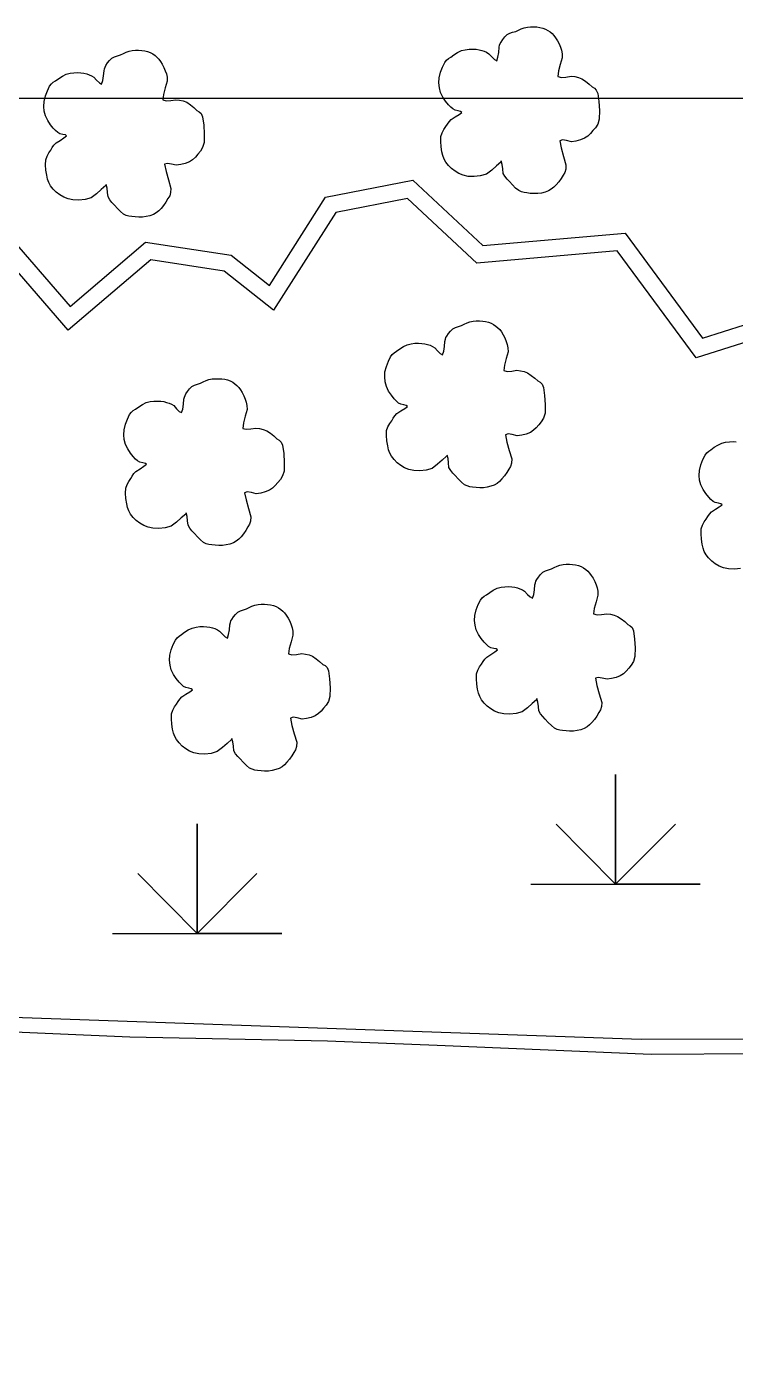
# Model space of a CAD drawing. Header units: millimetres. Extents: x 733975 to 738430, y 7821792 to 7824942.
# Drawn here: x 736287.3 to 736413.1, y 7823574.7 to 7823812.7 of the extents above; entities that cross this region are included whole.
import ezdxf

# ---------------------------------------------------------------- set-up
doc = ezdxf.new("R2010")
doc.units = ezdxf.units.MM
doc.linetypes.add('CONTINUO', pattern=[0])
for name, color, linetype in [('0114001021', 1, 'Continuous'), ('0114001021046', 5, 'Continuous'), ("CURSOS_D'AGUA", 174, 'Continuous'), ('MALHA', 8, 'Continuous'), ('MARGEM', 5, 'Continuous'), ('MATO', 3, 'Continuous'), ('NÃO PLANTOU', 3, 'Continuous')]:
    doc.layers.add(name, color=color, linetype=linetype)

# ---------------------------------------------------------------- blocks, each defined once
blk = doc.blocks.new('Vegetação Brejo')
at = {"layer": 'MARGEM', "color": 54, "linetype": 'CONTINUO'}
for p, q in [((30072.76, 13774.94), (30072.76, 13797.29)), ((30072.76, 13797.29), (30072.76, 13774.94)), ((30072.76, 13774.94), (30060.66, 13787.2)), ((30060.66, 13787.2), (30072.76, 13774.94)), ((30072.76, 13774.94), (30084.95, 13787.15)), ((30084.95, 13787.15), (30072.76, 13774.94)), ((30055.5, 13774.94), (30072.76, 13774.94)), ((30072.76, 13774.94), (30090.02, 13774.94)), ((30090.02, 13774.94), (30072.76, 13774.94)), ((30072.76, 13774.94), (30072.76, 13774.94))]:
    blk.add_line(p, q, dxfattribs=at)

msp = doc.modelspace()

# ---------------------------------------------------------------- linework, layer by layer
at = {"layer": '0114001021', "ltscale": 80}
msp.add_lwpolyline([(736048.37, 7823654.35), (736084.36, 7823645.25), (736148.29, 7823637.98), (736273.05, 7823637.19), (736396.38, 7823632.81), (736448.83, 7823632.94), (736476.17, 7823633.22), (736536.46, 7823626.78), (736618.19, 7823617.84), (736649.92, 7823610.98), (736722.34, 7823596.54), (736770.37, 7823602.27), (736802.96, 7823592.25), (736846.1, 7823574.75)], dxfattribs=at)
at = {"layer": '0114001021046'}
msp.add_lwpolyline([(736253.62, 7823635.51), (736305.64, 7823633.25), (736340.69, 7823632.57), (736360.16, 7823631.77), (736398.14, 7823630.2), (736416.89, 7823630.32), (736450.21, 7823630.32), (736464.73, 7823629.96), (736478.78, 7823628.83), (736496.76, 7823626.7), (736520.38, 7823624.04), (736535.71, 7823621.1), (736545.24, 7823617.97)], dxfattribs=at)
at = {"layer": "CURSOS_D'AGUA", "color": 174, "linetype": 'Continuous'}
for points in [[(736283.28, 7823776.62), (736295.01, 7823762.99), (736308.42, 7823774.43), (736323.61, 7823772.11), (736330.38, 7823766.74), (736340.32, 7823782.38), (736355.82, 7823785.4), (736368.27, 7823773.79), (736393.53, 7823776.02), (736407.26, 7823757.36), (736429.59, 7823764.46), (736443.39, 7823744.16), (736486.1, 7823717.74), (736546, 7823694.83)], [(736543.75, 7823692.47), (736484.76, 7823715.04), (736441.27, 7823741.94), (736428.37, 7823760.92), (736406.12, 7823753.84), (736392.11, 7823772.88), (736367.2, 7823770.68), (736354.89, 7823782.16), (736342.16, 7823779.68), (736331.13, 7823762.31), (736322.37, 7823769.26), (736309.32, 7823771.25), (736294.68, 7823758.76), (736282.68, 7823772.71)]]:
    msp.add_lwpolyline(points, dxfattribs=at)
at = {"layer": 'MALHA', "color": 8}
msp.add_lwpolyline([(735484.81, 7823800), (738249.69, 7823800)], dxfattribs=at)
at = {"layer": 'MATO', "color": 94, "linetype": 'CONTINUO'}
for points in [[(736371.47, 7823788.62, 0), (736370.69, 7823787.95, 0), (736369.84, 7823787.19, 0), (736368.91, 7823786.47, 0), (736367.82, 7823786.18, 0), (736366.71, 7823786.06, 0), (736365.65, 7823786.1, 0), (736364.79, 7823786.29, 0), (736364.02, 7823786.59, 0), (736363.34, 7823787, 0), (736362.7, 7823787.48, 0), (736362.15, 7823788.03, 0), (736361.69, 7823788.62, 0), (736361.38, 7823789.17, 0), (736361.16, 7823789.78, 0), (736361.01, 7823790.47, 0), (736360.87, 7823791.37, 0), (736360.8, 7823792.31, 0), (736360.83, 7823793.2, 0), (736361.05, 7823793.86, 0), (736361.36, 7823794.43, 0), (736361.71, 7823794.93, 0), (736361.98, 7823795.38, 0), (736362.28, 7823795.8, 0), (736362.65, 7823796.2, 0), (736363.37, 7823796.67, 0), (736364.04, 7823797.11, 0), (736364.52, 7823797.47, 0), (736364.31, 7823797.63, 0), (736363.88, 7823797.74, 0), (736363.33, 7823797.85, 0), (736362.95, 7823798.08, 0), (736362.56, 7823798.4, 0), (736362.16, 7823798.83, 0), (736361.65, 7823799.46, 0), (736361.17, 7823800.19, 0), (736360.77, 7823801, 0), (736360.56, 7823801.84, 0), (736360.47, 7823802.7, 0), (736360.52, 7823803.6, 0), (736360.78, 7823804.58, 0), (736361.12, 7823805.5, 0), (736361.52, 7823806.3, 0), (736361.83, 7823806.72, 0), (736362.16, 7823807.02, 0), (736362.57, 7823807.26, 0), (736363.15, 7823807.69, 0), (736363.79, 7823808.09, 0), (736364.48, 7823808.43, 0), (736365.16, 7823808.6, 0), (736365.84, 7823808.69, 0), (736366.49, 7823808.7, 0), (736367.06, 7823808.67, 0), (736367.6, 7823808.59, 0), (736368.09, 7823808.47, 0), (736368.53, 7823808.33, 0), (736368.94, 7823808.14, 0), (736369.36, 7823807.89, 0), (736369.86, 7823807.33, 0), (736370.34, 7823806.87, 0), (736370.75, 7823806.64, 0), (736370.95, 7823807.28, 0), (736371.08, 7823808.13, 0), (736371.16, 7823809.02, 0), (736371.25, 7823809.4, 0), (736371.36, 7823809.69, 0), (736371.52, 7823809.96, 0), (736371.8, 7823810.41, 0), (736372.15, 7823810.87, 0), (736372.56, 7823811.28, 0), (736373.04, 7823811.51, 0), (736373.56, 7823811.69, 0), (736374.1, 7823811.84, 0), (736374.6, 7823812.09, 0), (736375.1, 7823812.32, 0), (736375.61, 7823812.51, 0), (736376.17, 7823812.62, 0), (736376.74, 7823812.67, 0), (736377.31, 7823812.67, 0), (736377.86, 7823812.64, 0), (736378.4, 7823812.56, 0), (736378.91, 7823812.44, 0), (736379.38, 7823812.26, 0), (736379.82, 7823812.03, 0), (736380.22, 7823811.75, 0), (736380.57, 7823811.46, 0), (736380.89, 7823811.11, 0), (736381.18, 7823810.71, 0), (736381.5, 7823810.2, 0), (736381.79, 7823809.63, 0), (736382.03, 7823809.03, 0), (736382.23, 7823808.49, 0), (736382.35, 7823807.89, 0), (736382.36, 7823807.17, 0), (736382.02, 7823805.99, 0), (736381.71, 7823804.82, 0), (736381.59, 7823803.85, 0), (736382.2, 7823803.68, 0), (736383.02, 7823803.74, 0), (736383.92, 7823803.89, 0), (736384.59, 7823803.81, 0), (736385.23, 7823803.66, 0), (736385.84, 7823803.42, 0), (736386.49, 7823802.99, 0), (736387.11, 7823802.5, 0), (736387.65, 7823801.99, 0), (736388.08, 7823801.76, 0), (736388.41, 7823801.42, 0), (736388.66, 7823800.84, 0), (736388.87, 7823799.4, 0), (736388.96, 7823797.81, 0), (736388.93, 7823796.27, 0), (736388.66, 7823795.4, 0), (736388.28, 7823794.74, 0), (736387.81, 7823794.22, 0), (736387.38, 7823793.69, 0), (736386.89, 7823793.24, 0), (736386.32, 7823792.86, 0), (736385.58, 7823792.57, 0), (736384.79, 7823792.36, 0), (736383.98, 7823792.24, 0), (736383.12, 7823792.47, 0), (736382.4, 7823792.59, 0), (736381.93, 7823792.42, 0), (736382.18, 7823791.15, 0), (736382.6, 7823789.64, 0), (736383.02, 7823788.15, 0), (736382.99, 7823787.39, 0), (736382.81, 7823786.81, 0), (736382.52, 7823786.33, 0), (736382.16, 7823785.71, 0), (736381.74, 7823785.13, 0), (736381.29, 7823784.59, 0), (736380.87, 7823784.16, 0), (736380.42, 7823783.8, 0), (736379.93, 7823783.51, 0), (736379.32, 7823783.29, 0), (736378.67, 7823783.13, 0), (736378, 7823783.04, 0), (736377.34, 7823783.03, 0), (736376.69, 7823783.07, 0), (736376.09, 7823783.15, 0), (736375.59, 7823783.21, 0), (736375.12, 7823783.34, 0), (736374.65, 7823783.56, 0), (736374.09, 7823784.03, 0), (736373.53, 7823784.59, 0), (736373.01, 7823785.18, 0), (736372.56, 7823785.63, 0), (736372.19, 7823786.11, 0), (736371.89, 7823786.63, 0), (736371.8, 7823787.43, 0), (736371.72, 7823788.21, 0), (736371.55, 7823788.84, 0)], [(736301.34, 7823784.45, 0), (736300.56, 7823783.78, 0), (736299.71, 7823783.01, 0), (736298.78, 7823782.3, 0), (736297.69, 7823782, 0), (736296.59, 7823781.88, 0), (736295.53, 7823781.92, 0), (736294.66, 7823782.11, 0), (736293.89, 7823782.42, 0), (736293.21, 7823782.82, 0), (736292.57, 7823783.31, 0), (736292.02, 7823783.85, 0), (736291.56, 7823784.44, 0), (736291.25, 7823785, 0), (736291.03, 7823785.61, 0), (736290.88, 7823786.29, 0), (736290.74, 7823787.2, 0), (736290.67, 7823788.13, 0), (736290.7, 7823789.02, 0), (736290.93, 7823789.68, 0), (736291.24, 7823790.25, 0), (736291.59, 7823790.75, 0), (736291.85, 7823791.2, 0), (736292.15, 7823791.62, 0), (736292.52, 7823792.03, 0), (736293.24, 7823792.49, 0), (736293.91, 7823792.93, 0), (736294.4, 7823793.3, 0), (736294.19, 7823793.45, 0), (736293.75, 7823793.56, 0), (736293.2, 7823793.68, 0), (736292.82, 7823793.9, 0), (736292.43, 7823794.22, 0), (736292.03, 7823794.65, 0), (736291.52, 7823795.28, 0), (736291.05, 7823796.01, 0), (736290.65, 7823796.83, 0), (736290.43, 7823797.66, 0), (736290.35, 7823798.53, 0), (736290.4, 7823799.42, 0), (736290.65, 7823800.4, 0), (736291, 7823801.32, 0), (736291.39, 7823802.12, 0), (736291.7, 7823802.54, 0), (736292.04, 7823802.84, 0), (736292.44, 7823803.09, 0), (736293.02, 7823803.51, 0), (736293.67, 7823803.91, 0), (736294.35, 7823804.26, 0), (736295.04, 7823804.42, 0), (736295.71, 7823804.51, 0), (736296.36, 7823804.52, 0), (736296.93, 7823804.5, 0), (736297.47, 7823804.42, 0), (736297.96, 7823804.29, 0), (736298.4, 7823804.15, 0), (736298.82, 7823803.96, 0), (736299.23, 7823803.71, 0), (736299.73, 7823803.16, 0), (736300.21, 7823802.69, 0), (736300.62, 7823802.47, 0), (736300.82, 7823803.11, 0), (736300.95, 7823803.96, 0), (736301.04, 7823804.84, 0), (736301.13, 7823805.22, 0), (736301.23, 7823805.52, 0), (736301.39, 7823805.79, 0), (736301.67, 7823806.24, 0), (736302.02, 7823806.69, 0), (736302.43, 7823807.1, 0), (736302.92, 7823807.33, 0), (736303.44, 7823807.51, 0), (736303.98, 7823807.67, 0), (736304.47, 7823807.91, 0), (736304.97, 7823808.14, 0), (736305.48, 7823808.34, 0), (736306.04, 7823808.44, 0), (736306.61, 7823808.49, 0), (736307.18, 7823808.49, 0), (736307.74, 7823808.46, 0), (736308.27, 7823808.39, 0), (736308.78, 7823808.26, 0), (736309.25, 7823808.08, 0), (736309.69, 7823807.85, 0), (736310.09, 7823807.57, 0), (736310.44, 7823807.28, 0), (736310.76, 7823806.93, 0), (736311.06, 7823806.53, 0), (736311.37, 7823806.02, 0), (736311.66, 7823805.45, 0), (736311.9, 7823804.85, 0), (736312.1, 7823804.32, 0), (736312.22, 7823803.71, 0), (736312.24, 7823802.99, 0), (736311.9, 7823801.81, 0), (736311.59, 7823800.64, 0), (736311.47, 7823799.67, 0), (736312.07, 7823799.5, 0), (736312.89, 7823799.56, 0), (736313.79, 7823799.71, 0), (736314.46, 7823799.63, 0), (736315.1, 7823799.49, 0), (736315.71, 7823799.25, 0), (736316.37, 7823798.81, 0), (736316.98, 7823798.32, 0), (736317.53, 7823797.81, 0), (736317.95, 7823797.58, 0), (736318.28, 7823797.24, 0), (736318.53, 7823796.66, 0), (736318.74, 7823795.22, 0), (736318.84, 7823793.63, 0), (736318.81, 7823792.09, 0), (736318.54, 7823791.22, 0), (736318.15, 7823790.56, 0), (736317.68, 7823790.05, 0), (736317.25, 7823789.51, 0), (736316.76, 7823789.06, 0), (736316.2, 7823788.68, 0), (736315.45, 7823788.39, 0), (736314.66, 7823788.18, 0), (736313.85, 7823788.06, 0), (736313, 7823788.29, 0), (736312.28, 7823788.41, 0), (736311.8, 7823788.24, 0), (736312.05, 7823786.97, 0), (736312.47, 7823785.46, 0), (736312.9, 7823783.97, 0), (736312.86, 7823783.21, 0), (736312.69, 7823782.63, 0), (736312.39, 7823782.15, 0), (736312.03, 7823781.54, 0), (736311.62, 7823780.95, 0), (736311.16, 7823780.42, 0), (736310.74, 7823779.99, 0), (736310.3, 7823779.63, 0), (736309.8, 7823779.34, 0), (736309.19, 7823779.11, 0), (736308.54, 7823778.95, 0), (736307.87, 7823778.86, 0), (736307.21, 7823778.85, 0), (736306.57, 7823778.89, 0), (736305.96, 7823778.98, 0), (736305.46, 7823779.03, 0), (736304.99, 7823779.16, 0), (736304.52, 7823779.38, 0), (736303.96, 7823779.86, 0), (736303.41, 7823780.41, 0), (736302.88, 7823781, 0), (736302.44, 7823781.46, 0), (736302.06, 7823781.93, 0), (736301.76, 7823782.46, 0), (736301.68, 7823783.26, 0), (736301.59, 7823784.03, 0), (736301.42, 7823784.67, 0)], [(736361.84, 7823736.38, 0), (736361.06, 7823735.71, 0), (736360.21, 7823734.95, 0), (736359.28, 7823734.23, 0), (736358.19, 7823733.94, 0), (736357.09, 7823733.82, 0), (736356.03, 7823733.86, 0), (736355.16, 7823734.05, 0), (736354.39, 7823734.35, 0), (736353.71, 7823734.76, 0), (736353.07, 7823735.24, 0), (736352.52, 7823735.79, 0), (736352.06, 7823736.38, 0), (736351.75, 7823736.93, 0), (736351.53, 7823737.54, 0), (736351.38, 7823738.23, 0), (736351.24, 7823739.13, 0), (736351.17, 7823740.07, 0), (736351.2, 7823740.96, 0), (736351.43, 7823741.62, 0), (736351.74, 7823742.19, 0), (736352.09, 7823742.69, 0), (736352.35, 7823743.14, 0), (736352.65, 7823743.56, 0), (736353.02, 7823743.96, 0), (736353.74, 7823744.43, 0), (736354.41, 7823744.87, 0), (736354.9, 7823745.24, 0), (736354.69, 7823745.39, 0), (736354.25, 7823745.5, 0), (736353.7, 7823745.62, 0), (736353.32, 7823745.84, 0), (736352.93, 7823746.16, 0), (736352.53, 7823746.59, 0), (736352.03, 7823747.22, 0), (736351.55, 7823747.95, 0), (736351.15, 7823748.76, 0), (736350.93, 7823749.6, 0), (736350.85, 7823750.47, 0), (736350.9, 7823751.36, 0), (736351.15, 7823752.34, 0), (736351.5, 7823753.26, 0), (736351.89, 7823754.06, 0), (736352.2, 7823754.48, 0), (736352.54, 7823754.78, 0), (736352.94, 7823755.03, 0), (736353.52, 7823755.45, 0), (736354.17, 7823755.85, 0), (736354.85, 7823756.19, 0), (736355.54, 7823756.36, 0), (736356.21, 7823756.45, 0), (736356.86, 7823756.46, 0), (736357.44, 7823756.43, 0), (736357.97, 7823756.36, 0), (736358.46, 7823756.23, 0), (736358.9, 7823756.09, 0), (736359.32, 7823755.9, 0), (736359.73, 7823755.65, 0), (736360.23, 7823755.09, 0), (736360.71, 7823754.63, 0), (736361.12, 7823754.41, 0), (736361.32, 7823755.04, 0), (736361.45, 7823755.9, 0), (736361.54, 7823756.78, 0), (736361.63, 7823757.16, 0), (736361.73, 7823757.45, 0), (736361.89, 7823757.72, 0), (736362.17, 7823758.18, 0), (736362.52, 7823758.63, 0), (736362.93, 7823759.04, 0), (736363.42, 7823759.27, 0), (736363.94, 7823759.45, 0), (736364.48, 7823759.6, 0), (736364.97, 7823759.85, 0), (736365.47, 7823760.08, 0), (736365.98, 7823760.27, 0), (736366.54, 7823760.38, 0), (736367.11, 7823760.43, 0), (736367.68, 7823760.43, 0), (736368.24, 7823760.4, 0), (736368.77, 7823760.32, 0), (736369.28, 7823760.2, 0), (736369.75, 7823760.02, 0), (736370.19, 7823759.79, 0), (736370.59, 7823759.51, 0), (736370.94, 7823759.22, 0), (736371.26, 7823758.87, 0), (736371.56, 7823758.47, 0), (736371.87, 7823757.96, 0), (736372.16, 7823757.39, 0), (736372.41, 7823756.79, 0), (736372.6, 7823756.25, 0), (736372.72, 7823755.65, 0), (736372.74, 7823754.93, 0), (736372.4, 7823753.75, 0), (736372.09, 7823752.58, 0), (736371.97, 7823751.61, 0), (736372.57, 7823751.44, 0), (736373.39, 7823751.5, 0), (736374.29, 7823751.65, 0), (736374.96, 7823751.57, 0), (736375.6, 7823751.42, 0), (736376.22, 7823751.18, 0), (736376.87, 7823750.75, 0), (736377.48, 7823750.26, 0), (736378.03, 7823749.75, 0), (736378.45, 7823749.52, 0), (736378.78, 7823749.18, 0), (736379.03, 7823748.6, 0), (736379.24, 7823747.16, 0), (736379.34, 7823745.57, 0), (736379.31, 7823744.03, 0), (736379.04, 7823743.16, 0), (736378.65, 7823742.5, 0), (736378.19, 7823741.98, 0), (736377.75, 7823741.45, 0), (736377.26, 7823741, 0), (736376.7, 7823740.62, 0), (736375.95, 7823740.33, 0), (736375.16, 7823740.12, 0), (736374.35, 7823740, 0), (736373.5, 7823740.23, 0), (736372.78, 7823740.35, 0), (736372.3, 7823740.18, 0), (736372.55, 7823738.91, 0), (736372.97, 7823737.4, 0), (736373.4, 7823735.91, 0), (736373.36, 7823735.15, 0), (736373.19, 7823734.57, 0), (736372.89, 7823734.09, 0), (736372.53, 7823733.47, 0), (736372.12, 7823732.89, 0), (736371.66, 7823732.35, 0), (736371.24, 7823731.92, 0), (736370.8, 7823731.56, 0), (736370.3, 7823731.27, 0), (736369.69, 7823731.05, 0), (736369.04, 7823730.89, 0), (736368.37, 7823730.8, 0), (736367.71, 7823730.79, 0), (736367.07, 7823730.83, 0), (736366.46, 7823730.91, 0), (736365.96, 7823730.97, 0), (736365.49, 7823731.1, 0), (736365.02, 7823731.32, 0), (736364.46, 7823731.79, 0), (736363.91, 7823732.35, 0), (736363.38, 7823732.94, 0), (736362.94, 7823733.4, 0), (736362.56, 7823733.87, 0), (736362.26, 7823734.39, 0), (736362.18, 7823735.19, 0), (736362.09, 7823735.97, 0), (736361.92, 7823736.6, 0)], [(736315.53, 7823726.12, 0), (736314.75, 7823725.44, 0), (736313.9, 7823724.68, 0), (736312.97, 7823723.97, 0), (736311.88, 7823723.67, 0), (736310.78, 7823723.55, 0), (736309.72, 7823723.59, 0), (736308.85, 7823723.78, 0), (736308.08, 7823724.08, 0), (736307.4, 7823724.49, 0), (736306.76, 7823724.97, 0), (736306.21, 7823725.52, 0), (736305.75, 7823726.11, 0), (736305.44, 7823726.67, 0), (736305.22, 7823727.28, 0), (736305.08, 7823727.96, 0), (736304.93, 7823728.87, 0), (736304.86, 7823729.8, 0), (736304.89, 7823730.69, 0), (736305.12, 7823731.35, 0), (736305.43, 7823731.92, 0), (736305.78, 7823732.42, 0), (736306.04, 7823732.87, 0), (736306.34, 7823733.29, 0), (736306.71, 7823733.7, 0), (736307.43, 7823734.16, 0), (736308.1, 7823734.6, 0), (736308.59, 7823734.97, 0), (736308.38, 7823735.12, 0), (736307.94, 7823735.23, 0), (736307.39, 7823735.35, 0), (736307.01, 7823735.57, 0), (736306.62, 7823735.89, 0), (736306.22, 7823736.32, 0), (736305.72, 7823736.95, 0), (736305.24, 7823737.68, 0), (736304.84, 7823738.49, 0), (736304.62, 7823739.33, 0), (736304.54, 7823740.2, 0), (736304.59, 7823741.09, 0), (736304.84, 7823742.07, 0), (736305.19, 7823742.99, 0), (736305.59, 7823743.79, 0), (736305.89, 7823744.21, 0), (736306.23, 7823744.51, 0), (736306.63, 7823744.76, 0), (736307.21, 7823745.18, 0), (736307.86, 7823745.58, 0), (736308.54, 7823745.92, 0), (736309.23, 7823746.09, 0), (736309.9, 7823746.18, 0), (736310.55, 7823746.19, 0), (736311.13, 7823746.16, 0), (736311.66, 7823746.09, 0), (736312.15, 7823745.96, 0), (736312.59, 7823745.82, 0), (736313.01, 7823745.63, 0), (736313.42, 7823745.38, 0), (736313.92, 7823744.83, 0), (736314.4, 7823744.36, 0), (736314.81, 7823744.14, 0), (736315.01, 7823744.77, 0), (736315.14, 7823745.63, 0), (736315.23, 7823746.51, 0), (736315.32, 7823746.89, 0), (736315.43, 7823747.19, 0), (736315.58, 7823747.45, 0), (736315.86, 7823747.91, 0), (736316.21, 7823748.36, 0), (736316.62, 7823748.77, 0), (736317.11, 7823749, 0), (736317.63, 7823749.18, 0), (736318.17, 7823749.34, 0), (736318.66, 7823749.58, 0), (736319.16, 7823749.81, 0), (736319.67, 7823750.01, 0), (736320.23, 7823750.11, 0), (736320.8, 7823750.16, 0), (736321.37, 7823750.16, 0), (736321.93, 7823750.13, 0), (736322.46, 7823750.05, 0), (736322.98, 7823749.93, 0), (736323.45, 7823749.75, 0), (736323.88, 7823749.52, 0), (736324.28, 7823749.24, 0), (736324.63, 7823748.95, 0), (736324.95, 7823748.6, 0), (736325.25, 7823748.2, 0), (736325.56, 7823747.69, 0), (736325.85, 7823747.12, 0), (736326.1, 7823746.52, 0), (736326.29, 7823745.99, 0), (736326.41, 7823745.38, 0), (736326.43, 7823744.66, 0), (736326.09, 7823743.48, 0), (736325.78, 7823742.31, 0), (736325.66, 7823741.34, 0), (736326.26, 7823741.17, 0), (736327.08, 7823741.23, 0), (736327.98, 7823741.38, 0), (736328.65, 7823741.3, 0), (736329.29, 7823741.15, 0), (736329.91, 7823740.92, 0), (736330.56, 7823740.48, 0), (736331.17, 7823739.99, 0), (736331.72, 7823739.48, 0), (736332.14, 7823739.25, 0), (736332.47, 7823738.91, 0), (736332.72, 7823738.33, 0), (736332.93, 7823736.89, 0), (736333.03, 7823735.3, 0), (736333, 7823733.76, 0), (736332.73, 7823732.89, 0), (736332.34, 7823732.23, 0), (736331.88, 7823731.72, 0), (736331.44, 7823731.18, 0), (736330.95, 7823730.73, 0), (736330.39, 7823730.35, 0), (736329.65, 7823730.06, 0), (736328.85, 7823729.85, 0), (736328.04, 7823729.73, 0), (736327.19, 7823729.96, 0), (736326.47, 7823730.08, 0), (736325.99, 7823729.91, 0), (736326.24, 7823728.64, 0), (736326.67, 7823727.13, 0), (736327.09, 7823725.64, 0), (736327.06, 7823724.88, 0), (736326.88, 7823724.3, 0), (736326.59, 7823723.82, 0), (736326.23, 7823723.21, 0), (736325.81, 7823722.62, 0), (736325.35, 7823722.09, 0), (736324.94, 7823721.65, 0), (736324.49, 7823721.29, 0), (736323.99, 7823721, 0), (736323.39, 7823720.78, 0), (736322.73, 7823720.62, 0), (736322.06, 7823720.53, 0), (736321.4, 7823720.52, 0), (736320.76, 7823720.56, 0), (736320.15, 7823720.65, 0), (736319.65, 7823720.7, 0), (736319.18, 7823720.83, 0), (736318.72, 7823721.05, 0), (736318.15, 7823721.52, 0), (736317.6, 7823722.08, 0), (736317.07, 7823722.67, 0), (736316.63, 7823723.13, 0), (736316.25, 7823723.6, 0), (736315.95, 7823724.13, 0), (736315.87, 7823724.92, 0), (736315.78, 7823725.7, 0), (736315.61, 7823726.33, 0)], [(736414.01, 7823716.46, 0), (736412.91, 7823716.34, 0), (736411.85, 7823716.38, 0), (736410.98, 7823716.57, 0), (736410.21, 7823716.88, 0), (736409.53, 7823717.29, 0), (736408.89, 7823717.77, 0), (736408.34, 7823718.31, 0), (736407.88, 7823718.9, 0), (736407.57, 7823719.46, 0), (736407.35, 7823720.07, 0), (736407.2, 7823720.75, 0), (736407.06, 7823721.66, 0), (736406.99, 7823722.59, 0), (736407.02, 7823723.49, 0), (736407.25, 7823724.15, 0), (736407.56, 7823724.71, 0), (736407.91, 7823725.21, 0), (736408.17, 7823725.67, 0), (736408.47, 7823726.09, 0), (736408.84, 7823726.49, 0), (736409.56, 7823726.96, 0), (736410.23, 7823727.39, 0), (736410.72, 7823727.76, 0), (736410.51, 7823727.91, 0), (736410.07, 7823728.02, 0), (736409.52, 7823728.14, 0), (736409.14, 7823728.37, 0), (736408.75, 7823728.68, 0), (736408.35, 7823729.11, 0), (736407.85, 7823729.74, 0), (736407.37, 7823730.48, 0), (736406.97, 7823731.29, 0), (736406.75, 7823732.12, 0), (736406.67, 7823732.99, 0), (736406.72, 7823733.88, 0), (736406.97, 7823734.86, 0), (736407.32, 7823735.78, 0), (736407.71, 7823736.58, 0), (736408.02, 7823737, 0), (736408.36, 7823737.3, 0), (736408.76, 7823737.55, 0), (736409.34, 7823737.97, 0), (736409.99, 7823738.37, 0), (736410.67, 7823738.72, 0), (736411.36, 7823738.89, 0), (736412.03, 7823738.97, 0), (736412.68, 7823738.99, 0), (736413.25, 7823738.96, 0)], [(736377.8, 7823693.14, 0), (736377.02, 7823692.47, 0), (736376.17, 7823691.71, 0), (736375.24, 7823690.99, 0), (736374.16, 7823690.7, 0), (736373.05, 7823690.58, 0), (736371.99, 7823690.62, 0), (736371.13, 7823690.81, 0), (736370.36, 7823691.11, 0), (736369.67, 7823691.52, 0), (736369.03, 7823692, 0), (736368.48, 7823692.55, 0), (736368.03, 7823693.14, 0), (736367.72, 7823693.69, 0), (736367.5, 7823694.3, 0), (736367.35, 7823694.99, 0), (736367.2, 7823695.89, 0), (736367.14, 7823696.83, 0), (736367.16, 7823697.72, 0), (736367.39, 7823698.38, 0), (736367.7, 7823698.95, 0), (736368.05, 7823699.45, 0), (736368.31, 7823699.9, 0), (736368.61, 7823700.32, 0), (736368.99, 7823700.72, 0), (736369.7, 7823701.19, 0), (736370.38, 7823701.63, 0), (736370.86, 7823701.99, 0), (736370.65, 7823702.15, 0), (736370.21, 7823702.26, 0), (736369.67, 7823702.37, 0), (736369.29, 7823702.6, 0), (736368.9, 7823702.92, 0), (736368.49, 7823703.35, 0), (736367.99, 7823703.98, 0), (736367.51, 7823704.71, 0), (736367.11, 7823705.52, 0), (736366.9, 7823706.36, 0), (736366.81, 7823707.22, 0), (736366.86, 7823708.12, 0), (736367.11, 7823709.1, 0), (736367.46, 7823710.02, 0), (736367.86, 7823710.82, 0), (736368.16, 7823711.24, 0), (736368.5, 7823711.54, 0), (736368.91, 7823711.78, 0), (736369.49, 7823712.21, 0), (736370.13, 7823712.61, 0), (736370.82, 7823712.95, 0), (736371.5, 7823713.12, 0), (736372.17, 7823713.21, 0), (736372.82, 7823713.22, 0), (736373.4, 7823713.19, 0), (736373.93, 7823713.11, 0), (736374.43, 7823712.99, 0), (736374.86, 7823712.85, 0), (736375.28, 7823712.66, 0), (736375.69, 7823712.41, 0), (736376.2, 7823711.85, 0), (736376.67, 7823711.39, 0), (736377.08, 7823711.16, 0), (736377.29, 7823711.8, 0), (736377.41, 7823712.65, 0), (736377.5, 7823713.54, 0), (736377.59, 7823713.92, 0), (736377.7, 7823714.21, 0), (736377.86, 7823714.48, 0), (736378.13, 7823714.93, 0), (736378.48, 7823715.39, 0), (736378.89, 7823715.8, 0), (736379.38, 7823716.03, 0), (736379.9, 7823716.21, 0), (736380.44, 7823716.36, 0), (736380.94, 7823716.61, 0), (736381.44, 7823716.84, 0), (736381.95, 7823717.03, 0), (736382.51, 7823717.14, 0), (736383.08, 7823717.19, 0), (736383.64, 7823717.19, 0), (736384.2, 7823717.16, 0), (736384.74, 7823717.08, 0), (736385.25, 7823716.96, 0), (736385.72, 7823716.78, 0), (736386.15, 7823716.55, 0), (736386.55, 7823716.27, 0), (736386.9, 7823715.98, 0), (736387.22, 7823715.63, 0), (736387.52, 7823715.22, 0), (736387.84, 7823714.72, 0), (736388.12, 7823714.15, 0), (736388.37, 7823713.55, 0), (736388.57, 7823713.01, 0), (736388.68, 7823712.41, 0), (736388.7, 7823711.69, 0), (736388.36, 7823710.51, 0), (736388.05, 7823709.34, 0), (736387.93, 7823708.37, 0), (736388.53, 7823708.2, 0), (736389.35, 7823708.26, 0), (736390.26, 7823708.41, 0), (736390.93, 7823708.33, 0), (736391.56, 7823708.18, 0), (736392.18, 7823707.94, 0), (736392.83, 7823707.51, 0), (736393.44, 7823707.02, 0), (736393.99, 7823706.51, 0), (736394.41, 7823706.28, 0), (736394.75, 7823705.94, 0), (736395, 7823705.36, 0), (736395.2, 7823703.92, 0), (736395.3, 7823702.33, 0), (736395.27, 7823700.79, 0), (736395, 7823699.92, 0), (736394.61, 7823699.26, 0), (736394.15, 7823698.74, 0), (736393.72, 7823698.21, 0), (736393.23, 7823697.76, 0), (736392.66, 7823697.38, 0), (736391.92, 7823697.09, 0), (736391.12, 7823696.88, 0), (736390.32, 7823696.76, 0), (736389.46, 7823696.99, 0), (736388.74, 7823697.11, 0), (736388.26, 7823696.94, 0), (736388.51, 7823695.67, 0), (736388.94, 7823694.16, 0), (736389.36, 7823692.67, 0), (736389.33, 7823691.91, 0), (736389.15, 7823691.33, 0), (736388.86, 7823690.85, 0), (736388.5, 7823690.23, 0), (736388.08, 7823689.65, 0), (736387.62, 7823689.11, 0), (736387.21, 7823688.68, 0), (736386.76, 7823688.32, 0), (736386.27, 7823688.03, 0), (736385.66, 7823687.81, 0), (736385.01, 7823687.65, 0), (736384.34, 7823687.56, 0), (736383.67, 7823687.55, 0), (736383.03, 7823687.59, 0), (736382.42, 7823687.67, 0), (736381.93, 7823687.73, 0), (736381.46, 7823687.86, 0), (736380.99, 7823688.08, 0), (736380.43, 7823688.55, 0), (736379.87, 7823689.11, 0), (736379.34, 7823689.7, 0), (736378.9, 7823690.15, 0), (736378.52, 7823690.63, 0), (736378.22, 7823691.15, 0), (736378.14, 7823691.95, 0), (736378.05, 7823692.73, 0), (736377.88, 7823693.36, 0)], [(736323.67, 7823686.05, 0), (736322.89, 7823685.38, 0), (736322.04, 7823684.62, 0), (736321.11, 7823683.91, 0), (736320.03, 7823683.61, 0), (736318.92, 7823683.49, 0), (736317.86, 7823683.53, 0), (736317, 7823683.72, 0), (736316.23, 7823684.02, 0), (736315.54, 7823684.43, 0), (736314.9, 7823684.91, 0), (736314.35, 7823685.46, 0), (736313.9, 7823686.05, 0), (736313.59, 7823686.61, 0), (736313.37, 7823687.22, 0), (736313.22, 7823687.9, 0), (736313.07, 7823688.81, 0), (736313.01, 7823689.74, 0), (736313.03, 7823690.63, 0), (736313.26, 7823691.29, 0), (736313.57, 7823691.86, 0), (736313.92, 7823692.36, 0), (736314.18, 7823692.81, 0), (736314.48, 7823693.23, 0), (736314.86, 7823693.64, 0), (736315.57, 7823694.1, 0), (736316.25, 7823694.54, 0), (736316.73, 7823694.91, 0), (736316.52, 7823695.06, 0), (736316.08, 7823695.17, 0), (736315.54, 7823695.29, 0), (736315.15, 7823695.51, 0), (736314.77, 7823695.83, 0), (736314.36, 7823696.26, 0), (736313.86, 7823696.89, 0), (736313.38, 7823697.62, 0), (736312.98, 7823698.43, 0), (736312.77, 7823699.27, 0), (736312.68, 7823700.14, 0), (736312.73, 7823701.03, 0), (736312.98, 7823702.01, 0), (736313.33, 7823702.93, 0), (736313.73, 7823703.73, 0), (736314.03, 7823704.15, 0), (736314.37, 7823704.45, 0), (736314.78, 7823704.7, 0), (736315.35, 7823705.12, 0), (736316, 7823705.52, 0), (736316.69, 7823705.86, 0), (736317.37, 7823706.03, 0), (736318.04, 7823706.12, 0), (736318.69, 7823706.13, 0), (736319.27, 7823706.1, 0), (736319.8, 7823706.03, 0), (736320.3, 7823705.9, 0), (736320.73, 7823705.76, 0), (736321.15, 7823705.57, 0), (736321.56, 7823705.32, 0), (736322.07, 7823704.77, 0), (736322.54, 7823704.3, 0), (736322.95, 7823704.08, 0), (736323.16, 7823704.71, 0), (736323.28, 7823705.57, 0), (736323.37, 7823706.45, 0), (736323.46, 7823706.83, 0), (736323.57, 7823707.13, 0), (736323.73, 7823707.39, 0), (736324, 7823707.85, 0), (736324.35, 7823708.3, 0), (736324.76, 7823708.71, 0), (736325.25, 7823708.94, 0), (736325.77, 7823709.12, 0), (736326.31, 7823709.28, 0), (736326.8, 7823709.52, 0), (736327.3, 7823709.75, 0), (736327.82, 7823709.94, 0), (736328.38, 7823710.05, 0), (736328.94, 7823710.1, 0), (736329.51, 7823710.1, 0), (736330.07, 7823710.07, 0), (736330.61, 7823709.99, 0), (736331.12, 7823709.87, 0), (736331.59, 7823709.69, 0), (736332.02, 7823709.46, 0), (736332.42, 7823709.18, 0), (736332.77, 7823708.89, 0), (736333.09, 7823708.54, 0), (736333.39, 7823708.14, 0), (736333.71, 7823707.63, 0), (736333.99, 7823707.06, 0), (736334.24, 7823706.46, 0), (736334.44, 7823705.93, 0), (736334.55, 7823705.32, 0), (736334.57, 7823704.6, 0), (736334.23, 7823703.42, 0), (736333.92, 7823702.25, 0), (736333.8, 7823701.28, 0), (736334.4, 7823701.11, 0), (736335.22, 7823701.17, 0), (736336.12, 7823701.32, 0), (736336.8, 7823701.24, 0), (736337.43, 7823701.09, 0), (736338.05, 7823700.86, 0), (736338.7, 7823700.42, 0), (736339.31, 7823699.93, 0), (736339.86, 7823699.42, 0), (736340.28, 7823699.19, 0), (736340.62, 7823698.85, 0), (736340.87, 7823698.27, 0), (736341.07, 7823696.83, 0), (736341.17, 7823695.24, 0), (736341.14, 7823693.7, 0), (736340.87, 7823692.83, 0), (736340.48, 7823692.17, 0), (736340.02, 7823691.66, 0), (736339.59, 7823691.12, 0), (736339.1, 7823690.67, 0), (736338.53, 7823690.29, 0), (736337.79, 7823690, 0), (736336.99, 7823689.79, 0), (736336.19, 7823689.67, 0), (736335.33, 7823689.9, 0), (736334.61, 7823690.02, 0), (736334.13, 7823689.85, 0), (736334.38, 7823688.58, 0), (736334.81, 7823687.07, 0), (736335.23, 7823685.58, 0), (736335.2, 7823684.82, 0), (736335.02, 7823684.24, 0), (736334.73, 7823683.76, 0), (736334.37, 7823683.15, 0), (736333.95, 7823682.56, 0), (736333.49, 7823682.03, 0), (736333.08, 7823681.59, 0), (736332.63, 7823681.23, 0), (736332.14, 7823680.94, 0), (736331.53, 7823680.72, 0), (736330.88, 7823680.56, 0), (736330.21, 7823680.47, 0), (736329.54, 7823680.46, 0), (736328.9, 7823680.5, 0), (736328.29, 7823680.59, 0), (736327.8, 7823680.64, 0), (736327.33, 7823680.77, 0), (736326.86, 7823680.99, 0), (736326.3, 7823681.46, 0), (736325.74, 7823682.02, 0), (736325.21, 7823682.61, 0), (736324.77, 7823683.07, 0), (736324.39, 7823683.54, 0), (736324.09, 7823684.07, 0), (736324.01, 7823684.86, 0), (736323.92, 7823685.64, 0), (736323.75, 7823686.27, 0)]]:
    msp.add_polyline3d(points, dxfattribs=at)

# ---------------------------------------------------------------- block references
at = {"layer": 'NÃO PLANTOU', "xscale": 0.8703751379462578, "yscale": 0.8703751379462578, "zscale": 0.8703751379462578}
for p in [(710217.24, 7811671.01), (710142.98, 7811662.25)]:
    msp.add_blockref('Vegetação Brejo', p, dxfattribs=at)

doc.saveas('drawing.dxf')
